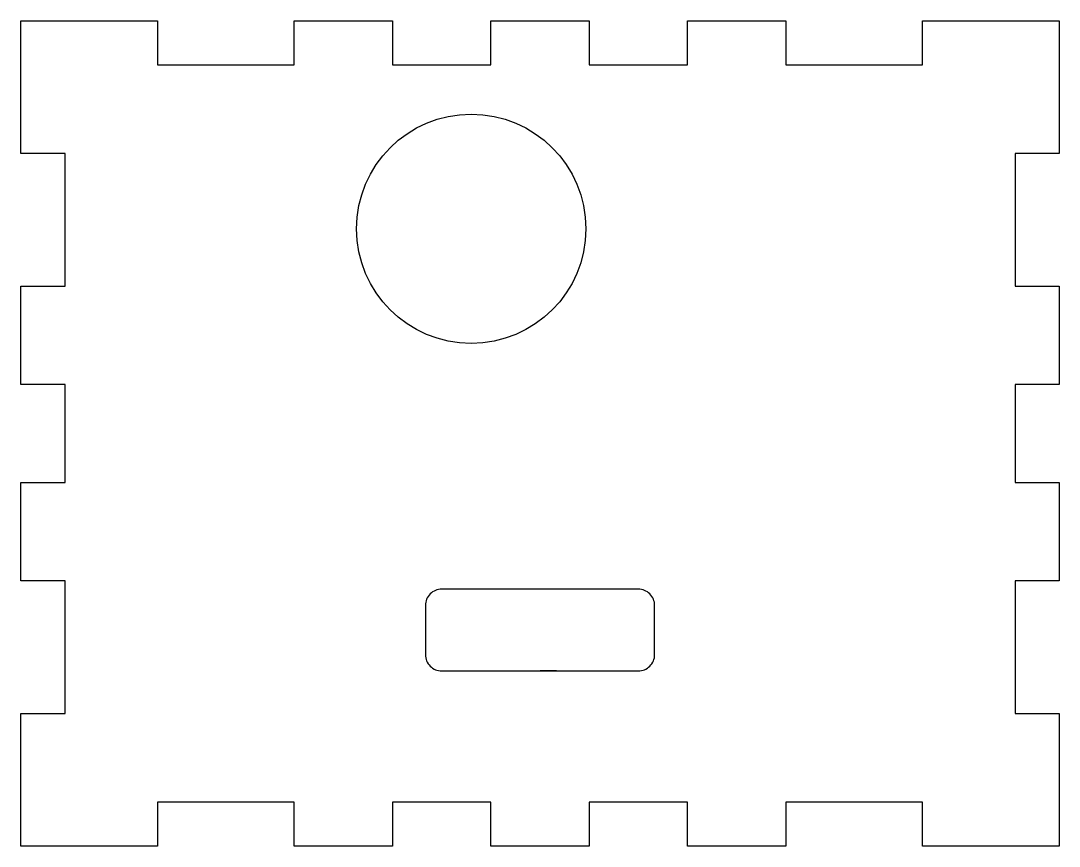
# Model space of a CAD drawing. Header units: millimetres. Extents: x 5 to 68, y 4 to 107.
# Drawn here: x 4.5 to 67.9, y 3.7 to 54.1 of the extents above; entities that cross this region are included whole.
import ezdxf

# ---------------------------------------------------------------- set-up
doc = ezdxf.new("R2010")
doc.units = ezdxf.units.MM
doc.header["$MEASUREMENT"] = 0

msp = doc.modelspace()

# ---------------------------------------------------------------- linework, layer by layer
msp.add_line((37.242, 14.363), (36.242, 14.363))
at = {"linetype": 'ByBlock'}
msp.add_lwpolyline([(4.542, 3.663), (4.542, 11.763), (7.242, 11.763), (7.242, 19.863), (4.542, 19.863), (4.542, 25.863), (7.242, 25.863), (7.242, 31.863), (4.542, 31.863), (4.542, 37.863), (7.242, 37.863), (7.242, 45.963), (4.542, 45.963), (4.542, 54.063), (12.892, 54.063), (12.892, 51.363), (21.242, 51.363), (21.242, 54.063), (27.242, 54.063), (27.242, 51.363), (33.242, 51.363), (33.242, 54.063), (39.242, 54.063), (39.242, 51.363), (45.242, 51.363), (45.242, 54.063), (51.242, 54.063), (51.242, 51.363), (59.592, 51.363), (59.592, 54.063), (67.942, 54.063), (67.942, 45.963), (65.242, 45.963), (65.242, 37.863), (67.942, 37.863), (67.942, 31.863), (65.242, 31.863), (65.242, 25.863), (67.942, 25.863), (67.942, 19.863), (65.242, 19.863), (65.242, 11.763), (67.942, 11.763), (67.942, 3.663), (59.592, 3.663), (59.592, 6.363), (51.242, 6.363), (51.242, 3.663), (45.242, 3.663), (45.242, 6.363), (39.242, 6.363), (39.242, 3.663), (33.242, 3.663), (33.242, 6.363), (27.242, 6.363), (27.242, 3.663), (21.242, 3.663), (21.242, 6.363), (12.892, 6.363), (12.892, 3.663), (4.542, 3.663)], dxfattribs=at)
msp.add_lwpolyline([(43.242, 15.363), (43.242, 18.363, 0.414214), (42.242, 19.363), (30.242, 19.363, 0.414214), (29.242, 18.363), (29.242, 15.363, 0.414214), (30.242, 14.363), (42.242, 14.363, 0.414214)], format="xyb", close=True)
msp.add_circle((32.042, 41.363), 7)

doc.saveas('drawing.dxf')
